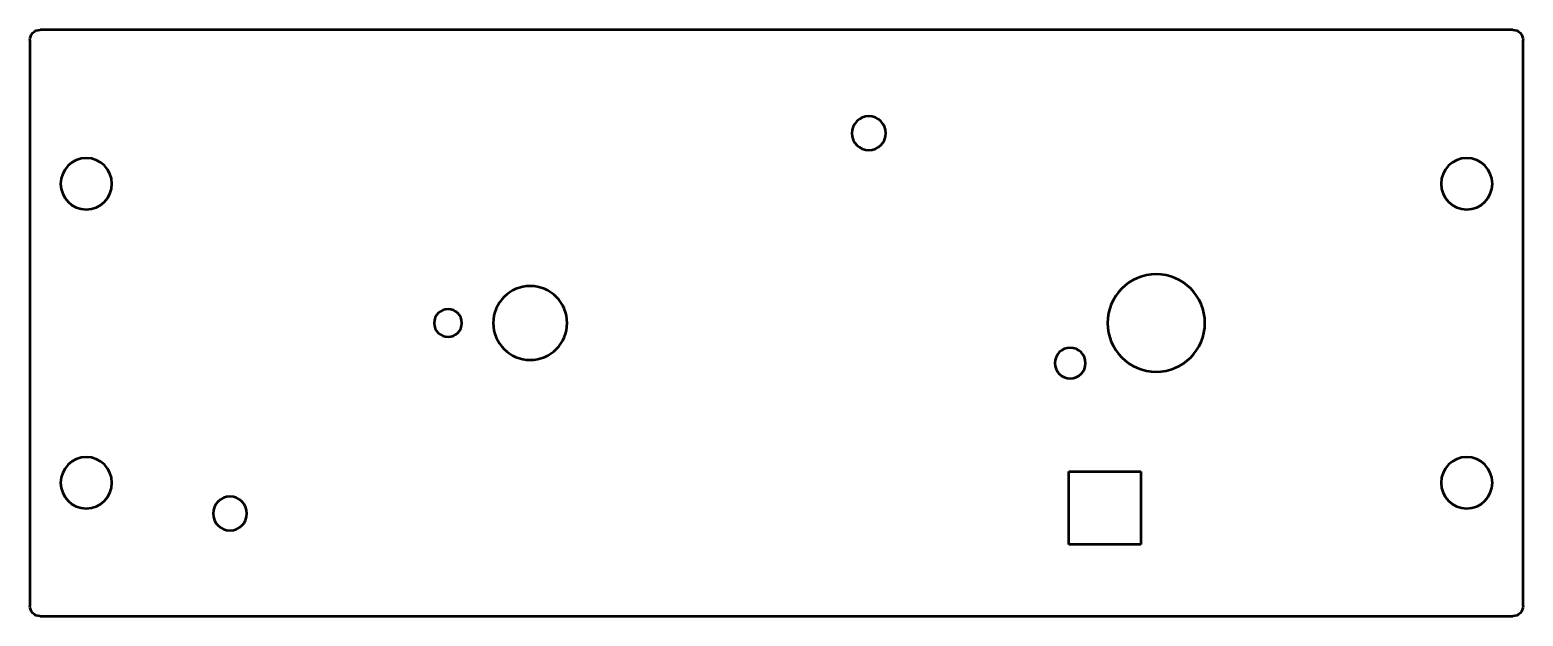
# Model space of a CAD drawing. Header units: millimetres. Extents: x 145 to 290, y 131 to 188.
import ezdxf

# ---------------------------------------------------------------- set-up
doc = ezdxf.new("R2010")
doc.units = ezdxf.units.MM
doc.header["$LTSCALE"] = 0.75
doc.layers.add('Visible', color=7, linetype='Continuous', lineweight=50)

msp = doc.modelspace()

# ---------------------------------------------------------------- linework, layer by layer
at = {"layer": 'Visible', "extrusion": (-1e-16, -1, 0)}
for p, q in [((289.176044, 188.281536), (145.676044, 188.281536)), ((144.676044, 187.281536), (144.676044, 132.131536)), ((290.176044, 132.131536), (290.176044, 187.281536)), ((245.910114, 145.231536), (252.910114, 145.231536)), ((245.910114, 138.131536), (245.910114, 145.231536)), ((252.910114, 145.231536), (252.910114, 138.131536)), ((252.910114, 138.131536), (245.910114, 138.131536)), ((145.676044, 131.131536), (289.176044, 131.131536))]:
    msp.add_line(p, q, dxfattribs=at)
at = {"layer": 'Visible', "extrusion": (0, 0, -1)}
for centre, radius in [((-226.426044, 178.206536), 1.65), ((-150.176042, 173.281536), 2.5), ((-284.676046, 173.281536), 2.5), ((-254.426044, 159.706536), 4.75), ((-193.426044, 159.706536), 3.6), ((-185.426044, 159.706536), 1.35), ((-246.042697, 155.797317), 1.5), ((-150.176044, 144.131536), 2.5), ((-284.676044, 144.131536), 2.5), ((-164.176044, 141.131536), 1.65)]:
    msp.add_circle(centre, radius, dxfattribs=at)
for centre, start, end in [((-145.676044, 187.281536), 0, 90), ((-289.176044, 187.281536), 90, 180), ((-145.676044, 132.131536), 270, 0), ((-289.176044, 132.131536), 180, 270)]:
    msp.add_arc(centre, 1, start, end, dxfattribs=at)

doc.saveas('drawing.dxf')
